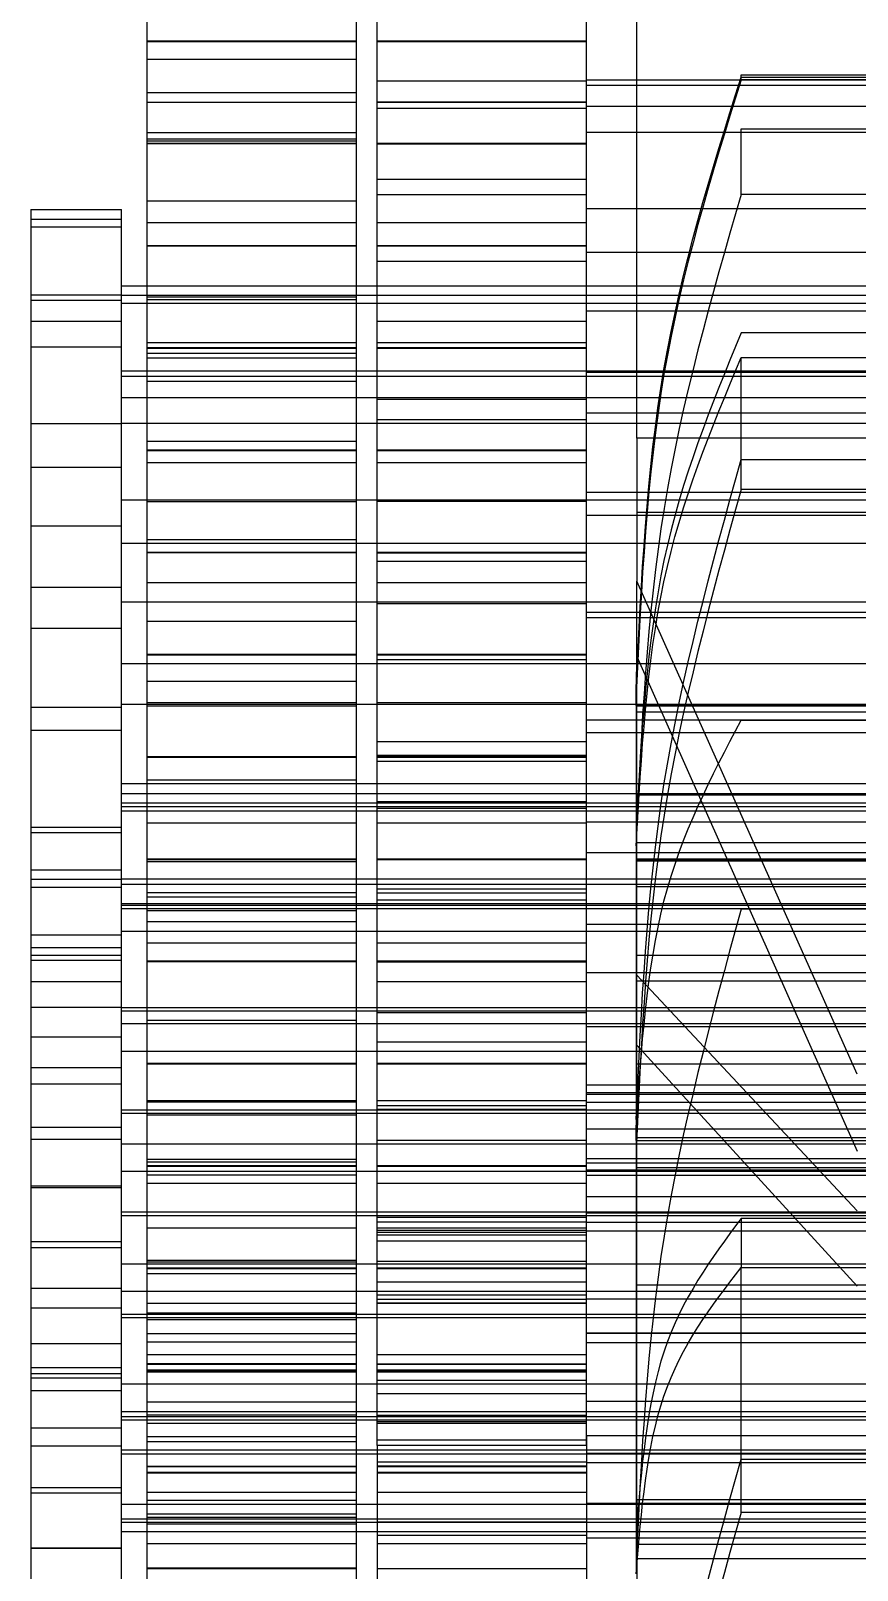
# Model space of a CAD drawing. Header units: metres. Extents: x 0 to 63075, y 0 to 44550.
# Drawn here: x 37252.03 to 37258.03, y 17373.66 to 17384.84 of the extents above; entities that cross this region are included whole.
import ezdxf

# ---------------------------------------------------------------- set-up
doc = ezdxf.new("R2010")
doc.units = ezdxf.units.M
doc.header["$LTSCALE"] = 75
doc.linetypes.add('HIDDEN2', pattern=[4.7625, 3.175, -1.5875])
doc.layers.add('SDM', color=7, linetype='Continuous')
doc.layers.add('ST1', color=7, linetype='HIDDEN2')

# ---------------------------------------------------------------- blocks, each defined once
blk = doc.blocks.new('A$C542b401d')
at = {"layer": 'ST1'}
for p, q in [((86.965, 1444.14), (86.965, 1454.755)), ((88.485, 1444.14), (88.485, 1454.755)), ((88.637, 1449.942), (88.637, 1443.914)), ((90.157, 1449.942), (90.157, 1443.914)), ((86.6, 1441.742), (86.6, 1446.744)), ((88.485, 1444.628), (86.965, 1444.628)), ((88.485, 1444.624), (86.965, 1444.624)), ((90.157, 1444.628), (88.637, 1444.628)), ((88.637, 1444.621), (90.157, 1444.621)), ((88.637, 1444.492), (90.157, 1444.492)), ((85.843, 1444.38), (80.157, 1444.38)), ((85.843, 1444.365), (80.157, 1444.365)), ((85.843, 1444.345), (85.843, 1444.38)), ((86.965, 1444.346), (79.035, 1444.346)), ((86.965, 1444.307), (79.035, 1444.307)), ((80.157, 1444.345), (85.843, 1444.345)), ((88.485, 1444.337), (86.965, 1444.337)), ((90.157, 1444.253), (88.637, 1444.253)), ((86.965, 1444.153), (79.035, 1444.153)), ((88.485, 1444.186), (86.965, 1444.186)), ((88.485, 1444.182), (86.965, 1444.182)), ((88.485, 1444.14), (86.965, 1444.14)), ((86.965, 1439.397), (86.965, 1444.14)), ((88.485, 1439.397), (88.485, 1444.14)), ((90.157, 1444.182), (88.637, 1444.182)), ((86.965, 1443.966), (79.035, 1443.966)), ((85.843, 1443.988), (80.157, 1443.988)), ((85.843, 1443.512), (85.843, 1443.988)), ((88.637, 1443.959), (88.637, 1434.456)), ((88.637, 1443.959), (90.157, 1443.959)), ((88.637, 1443.914), (90.157, 1443.914)), ((90.157, 1443.959), (90.157, 1434.456)), ((88.485, 1443.886), (86.965, 1443.886)), ((86.965, 1443.878), (88.485, 1443.878)), ((90.157, 1443.901), (88.637, 1443.901)), ((90.157, 1443.886), (88.637, 1443.886)), ((90.157, 1443.882), (88.637, 1443.882)), ((86.965, 1443.62), (88.485, 1443.62)), ((80.157, 1443.512), (85.843, 1443.512)), ((88.485, 1443.511), (86.965, 1443.511)), ((90.157, 1443.465), (88.637, 1443.465)), ((86.965, 1443.411), (79.035, 1443.411)), ((90.341, 1443.277), (90.341, 1443.403)), ((91, 1443.403), (90.341, 1443.403)), ((91, 1443.403), (91, 1443.277)), ((88.485, 1443.31), (86.965, 1443.31)), ((90.157, 1443.31), (88.637, 1443.31)), ((91, 1443.334), (90.341, 1443.334)), ((90.341, 1442.746), (90.341, 1443.277)), ((91, 1443.277), (90.341, 1443.277)), ((91, 1443.277), (91, 1442.746)), ((88.485, 1443.143), (86.965, 1443.143)), ((88.485, 1443.139), (86.965, 1443.139)), ((90.157, 1443.143), (88.637, 1443.143)), ((88.637, 1443.136), (90.157, 1443.136)), ((86.965, 1443.094), (79.035, 1443.094)), ((88.485, 1443.029), (86.965, 1443.029)), ((90.341, 1442.85), (75.843, 1442.85)), ((86.965, 1442.85), (79.035, 1442.85)), ((88.485, 1442.85), (86.965, 1442.85)), ((90.157, 1442.85), (88.637, 1442.85)), ((90.341, 1442.781), (75.843, 1442.781)), ((90.341, 1442.724), (75.843, 1442.724)), ((86.965, 1442.781), (79.035, 1442.781)), ((86.965, 1442.724), (79.035, 1442.724)), ((88.485, 1442.781), (86.965, 1442.781)), ((88.485, 1442.724), (86.965, 1442.724)), ((90.157, 1442.781), (88.637, 1442.781)), ((90.157, 1442.768), (88.637, 1442.768)), ((88.637, 1442.748), (90.157, 1442.748)), ((90.157, 1442.724), (88.637, 1442.724)), ((91, 1442.784), (90.341, 1442.784)), ((90.341, 1441.825), (90.341, 1442.746)), ((91, 1442.746), (90.341, 1442.746)), ((91, 1442.746), (91, 1441.825)), ((86.965, 1442.668), (79.035, 1442.668)), ((88.485, 1442.593), (86.965, 1442.593)), ((91, 1442.592), (90.341, 1442.592)), ((80.157, 1442.507), (85.843, 1442.507)), ((88.485, 1442.438), (86.965, 1442.438)), ((88.485, 1442.401), (86.965, 1442.401)), ((86.965, 1442.393), (88.485, 1442.393)), ((90.157, 1442.438), (88.637, 1442.438)), ((90.157, 1442.401), (88.637, 1442.401)), ((90.157, 1442.397), (88.637, 1442.397)), ((90.157, 1442.36), (88.637, 1442.36)), ((91, 1442.405), (90.341, 1442.405)), ((85.843, 1442.328), (80.157, 1442.328)), ((85.843, 1441.371), (85.843, 1442.328)), ((90.157, 1442.326), (88.637, 1442.326)), ((90.341, 1442.231), (75.843, 1442.231)), ((90.341, 1442.192), (75.843, 1442.192)), ((86.965, 1442.231), (79.035, 1442.231)), ((86.965, 1442.222), (79.035, 1442.222)), ((86.965, 1442.192), (79.035, 1442.192)), ((88.485, 1442.231), (86.965, 1442.231)), ((88.485, 1442.192), (86.965, 1442.192)), ((90.157, 1442.231), (88.637, 1442.231)), ((90.157, 1442.192), (88.637, 1442.192)), ((90.157, 1442.157), (88.637, 1442.157)), ((90.341, 1442.038), (75.843, 1442.038)), ((86.965, 1442.038), (79.035, 1442.038)), ((88.485, 1442.038), (86.965, 1442.038)), ((88.485, 1442.026), (86.965, 1442.026)), ((90.157, 1442.038), (88.637, 1442.038)), ((86.965, 1441.926), (79.035, 1441.926)), ((90.341, 1441.851), (75.843, 1441.851)), ((86.965, 1441.851), (79.035, 1441.851)), ((86.965, 1441.876), (88.485, 1441.876)), ((88.485, 1441.851), (86.965, 1441.851)), ((90.157, 1441.851), (88.637, 1441.851)), ((91, 1441.849), (90.341, 1441.849)), ((90.341, 1437.949), (90.341, 1441.825)), ((91, 1441.825), (91, 1437.949)), ((79.4, 1441.742), (86.6, 1441.742)), ((86.6, 1441.742), (86.6, 1440.704)), ((90.157, 1441.721), (88.637, 1441.721)), ((85.843, 1441.587), (80.157, 1441.587)), ((88.485, 1441.658), (86.965, 1441.658)), ((88.485, 1441.654), (86.965, 1441.654)), ((88.485, 1441.566), (86.965, 1441.566)), ((90.157, 1441.658), (88.637, 1441.658)), ((88.637, 1441.651), (90.157, 1441.651)), ((90.157, 1441.566), (88.637, 1441.566)), ((91, 1441.533), (90.341, 1441.533)), ((86.965, 1441.35), (79.035, 1441.35)), ((80.157, 1441.371), (85.843, 1441.371)), ((90.341, 1441.296), (75.843, 1441.296)), ((86.965, 1441.296), (79.035, 1441.296)), ((88.485, 1441.296), (86.965, 1441.296)), ((88.485, 1441.285), (86.965, 1441.285)), ((90.157, 1441.296), (88.637, 1441.296)), ((90.157, 1441.283), (88.637, 1441.283)), ((86.965, 1441.183), (79.035, 1441.183)), ((79.4, 1441.202), (86.6, 1441.202)), ((91, 1441.107), (90.341, 1441.107)), ((90.341, 1440.979), (75.843, 1440.979)), ((86.965, 1440.979), (79.035, 1440.979)), ((88.485, 1440.979), (86.965, 1440.979)), ((88.485, 1440.916), (86.965, 1440.916)), ((86.965, 1440.908), (88.485, 1440.908)), ((88.637, 1441.004), (90.157, 1441.004)), ((90.157, 1440.979), (88.637, 1440.979)), ((90.157, 1440.916), (88.637, 1440.916)), ((90.157, 1440.912), (88.637, 1440.912)), ((88.485, 1440.849), (86.965, 1440.849)), ((85, 1437.125), (86.6, 1440.704)), ((86.6, 1437.843), (86.6, 1440.704)), ((88.485, 1440.694), (86.965, 1440.694)), ((90.157, 1440.694), (88.637, 1440.694)), ((91, 1440.661), (90.341, 1440.661)), ((90.341, 1440.553), (75.843, 1440.553)), ((86.965, 1440.553), (79.035, 1440.553)), ((86.965, 1440.478), (79.035, 1440.478)), ((88.485, 1440.553), (86.965, 1440.553)), ((88.485, 1440.541), (86.965, 1440.541)), ((90.157, 1440.553), (88.637, 1440.553)), ((86.965, 1440.441), (79.035, 1440.441)), ((90.157, 1440.413), (88.637, 1440.413)), ((91, 1440.364), (90.341, 1440.364)), ((86.6, 1440.158), (85, 1436.565)), ((88.485, 1440.173), (86.965, 1440.173)), ((88.485, 1440.169), (86.965, 1440.169)), ((86.965, 1440.132), (88.485, 1440.132)), ((90.157, 1440.173), (88.637, 1440.173)), ((88.637, 1440.166), (90.157, 1440.166)), ((90.341, 1440.107), (75.843, 1440.107)), ((86.965, 1440.107), (79.035, 1440.107)), ((86.605, 1440.047), (86.605, 1439.883)), ((88.485, 1440.107), (86.965, 1440.107)), ((90.157, 1440.107), (88.637, 1440.107)), ((86.605, 1439.802), (86.605, 1439.929)), ((90.157, 1439.977), (88.637, 1439.977)), ((90.341, 1439.811), (75.843, 1439.811)), ((86.965, 1439.811), (79.035, 1439.811)), ((86.605, 1439.802), (79.395, 1439.802)), ((86.605, 1439.798), (79.395, 1439.798)), ((86.605, 1439.883), (86.605, 1439.756)), ((88.485, 1439.822), (86.965, 1439.822)), ((88.485, 1439.811), (86.965, 1439.811)), ((90.157, 1439.822), (88.637, 1439.822)), ((90.157, 1439.811), (88.637, 1439.811)), ((90.157, 1439.798), (88.637, 1439.798)), ((91, 1439.789), (90.341, 1439.789)), ((86.965, 1439.698), (79.035, 1439.698)), ((86.605, 1439.756), (79.395, 1439.756)), ((85.843, 1439.694), (80.157, 1439.694)), ((86.605, 1439.756), (86.605, 1438.783)), ((86.965, 1439.606), (79.035, 1439.606)), ((91, 1439.622), (90.341, 1439.622)), ((88.485, 1439.541), (86.965, 1439.541)), ((88.485, 1439.44), (86.965, 1439.44)), ((88.485, 1439.431), (86.965, 1439.431)), ((86.965, 1439.423), (88.485, 1439.423)), ((88.485, 1439.397), (86.965, 1439.397)), ((86.965, 1434.427), (86.965, 1439.397)), ((88.485, 1434.427), (88.485, 1439.397)), ((90.157, 1439.431), (88.637, 1439.431)), ((90.157, 1439.427), (88.637, 1439.427)), ((90.341, 1439.235), (75.843, 1439.235)), ((86.965, 1439.235), (79.035, 1439.235)), ((88.485, 1439.235), (86.965, 1439.235)), ((88.637, 1439.259), (90.157, 1439.259)), ((90.157, 1439.235), (88.637, 1439.235)), ((75.843, 1439.16), (90.341, 1439.16)), ((79.035, 1439.16), (86.965, 1439.16)), ((86.6, 1439.152), (79.4, 1439.152)), ((86.965, 1439.16), (88.485, 1439.16)), ((88.485, 1439.104), (86.965, 1439.104)), ((88.637, 1439.16), (90.157, 1439.16)), ((75.843, 1439.091), (90.341, 1439.091)), ((90.341, 1439.068), (75.843, 1439.068)), ((75.843, 1439.034), (90.341, 1439.034)), ((79.035, 1439.091), (86.965, 1439.091)), ((86.965, 1439.068), (79.035, 1439.068)), ((79.035, 1439.034), (86.965, 1439.034)), ((86.965, 1439.091), (88.485, 1439.091)), ((88.485, 1439.068), (86.965, 1439.068)), ((88.485, 1439.056), (86.965, 1439.056)), ((86.965, 1439.034), (88.485, 1439.034)), ((88.637, 1439.091), (90.157, 1439.091)), ((90.157, 1439.068), (88.637, 1439.068)), ((88.637, 1439.034), (90.157, 1439.034)), ((86.965, 1438.956), (79.035, 1438.956)), ((88.485, 1438.95), (86.965, 1438.95)), ((90.157, 1438.95), (88.637, 1438.95)), ((91, 1438.917), (90.341, 1438.917)), ((86.605, 1438.806), (79.395, 1438.806)), ((86.605, 1438.783), (86.605, 1436.575)), ((91, 1438.879), (90.341, 1438.879)), ((86.965, 1438.734), (79.035, 1438.734)), ((86.605, 1438.689), (79.395, 1438.689)), ((86.605, 1438.674), (79.395, 1438.674)), ((86.6, 1438.68), (79.4, 1438.68)), ((88.485, 1438.688), (86.965, 1438.688)), ((88.485, 1438.684), (86.965, 1438.684)), ((90.157, 1438.688), (88.637, 1438.688)), ((88.637, 1438.681), (90.157, 1438.681)), ((90.157, 1438.668), (88.637, 1438.668)), ((90.341, 1438.606), (91, 1438.606)), ((75.843, 1438.541), (90.341, 1438.541)), ((75.843, 1438.502), (90.341, 1438.502)), ((79.035, 1438.541), (86.965, 1438.541)), ((79.035, 1438.502), (86.965, 1438.502)), ((79.4, 1438.484), (86.6, 1438.484)), ((86.965, 1438.541), (88.485, 1438.541)), ((86.965, 1438.502), (88.485, 1438.502)), ((88.485, 1438.471), (86.965, 1438.471)), ((88.485, 1438.441), (86.965, 1438.441)), ((88.637, 1438.541), (90.157, 1438.541)), ((88.637, 1438.502), (90.157, 1438.502)), ((90.157, 1438.443), (88.637, 1438.443)), ((90.341, 1438.537), (91, 1438.537)), ((90.341, 1438.48), (91, 1438.48)), ((90.341, 1438.363), (75.843, 1438.363)), ((75.843, 1438.348), (90.341, 1438.348)), ((90.341, 1438.326), (75.843, 1438.326)), ((86.965, 1438.363), (79.035, 1438.363)), ((79.035, 1438.348), (86.965, 1438.348)), ((86.965, 1438.326), (79.035, 1438.326)), ((80.157, 1438.323), (85.843, 1438.323)), ((86.965, 1438.387), (88.485, 1438.387)), ((88.485, 1438.363), (86.965, 1438.363)), ((86.965, 1438.348), (88.485, 1438.348)), ((88.485, 1438.326), (86.965, 1438.326)), ((90.157, 1438.413), (88.637, 1438.413)), ((90.157, 1438.363), (88.637, 1438.363)), ((88.637, 1438.348), (90.157, 1438.348)), ((90.157, 1438.326), (88.637, 1438.326)), ((86.965, 1438.213), (79.035, 1438.213)), ((90.157, 1438.313), (88.637, 1438.313)), ((90.157, 1438.232), (88.637, 1438.232)), ((75.843, 1438.161), (90.341, 1438.161)), ((79.035, 1438.161), (86.965, 1438.161)), ((86.965, 1438.161), (88.485, 1438.161)), ((88.637, 1438.161), (90.157, 1438.161)), ((91, 1438.137), (90.341, 1438.137)), ((79.4, 1437.986), (86.6, 1437.986)), ((88.485, 1438.077), (86.965, 1438.077)), ((90.157, 1438.077), (88.637, 1438.077)), ((91, 1438.044), (90.341, 1438.044)), ((90.341, 1437.987), (91, 1437.987)), ((88.485, 1437.946), (86.965, 1437.946)), ((86.965, 1437.938), (88.485, 1437.938)), ((90.157, 1437.946), (88.637, 1437.946)), ((90.157, 1437.942), (88.637, 1437.942)), ((90.341, 1437.172), (90.341, 1437.949)), ((90.341, 1437.949), (91, 1437.949)), ((91, 1437.949), (91, 1437.172)), ((86.965, 1437.862), (79.035, 1437.862)), ((79.395, 1437.799), (86.605, 1437.799)), ((86.6, 1437.843), (85, 1436.132)), ((86.6, 1434.033), (86.6, 1437.843)), ((88.485, 1437.796), (86.965, 1437.796)), ((90.341, 1437.795), (91, 1437.795)), ((75.843, 1437.606), (90.341, 1437.606)), ((90.341, 1437.583), (75.843, 1437.583)), ((79.035, 1437.606), (86.965, 1437.606)), ((86.965, 1437.583), (79.035, 1437.583)), ((86.965, 1437.606), (88.485, 1437.606)), ((88.485, 1437.583), (86.965, 1437.583)), ((88.485, 1437.571), (86.965, 1437.571)), ((88.637, 1437.606), (90.157, 1437.606)), ((90.157, 1437.583), (88.637, 1437.583)), ((90.341, 1437.608), (91, 1437.608)), ((90.341, 1437.491), (75.843, 1437.491)), ((86.965, 1437.491), (79.035, 1437.491)), ((86.965, 1437.471), (79.035, 1437.471)), ((88.485, 1437.491), (86.965, 1437.491)), ((88.637, 1437.515), (90.157, 1437.515)), ((90.157, 1437.491), (88.637, 1437.491)), ((85, 1435.585), (86.6, 1437.334)), ((88.485, 1437.36), (86.965, 1437.36)), ((91, 1437.394), (90.341, 1437.394)), ((75.843, 1437.289), (90.341, 1437.289)), ((79.035, 1437.289), (86.965, 1437.289)), ((79.395, 1437.288), (86.605, 1437.288)), ((86.965, 1437.289), (88.485, 1437.289)), ((88.485, 1437.205), (86.965, 1437.205)), ((88.485, 1437.203), (86.965, 1437.203)), ((88.637, 1437.289), (90.157, 1437.289)), ((90.157, 1437.205), (88.637, 1437.205)), ((90.157, 1437.203), (88.637, 1437.203)), ((79.395, 1437.196), (86.605, 1437.196)), ((88.485, 1437.199), (86.965, 1437.199)), ((88.637, 1437.196), (90.157, 1437.196)), ((90.341, 1436.3), (90.341, 1437.172)), ((91, 1437.172), (90.341, 1437.172)), ((91, 1437.172), (91, 1436.3)), ((79.035, 1437.045), (86.965, 1437.045)), ((86.965, 1436.99), (79.035, 1436.99)), ((90.341, 1437.052), (91, 1437.052)), ((79.035, 1436.976), (86.965, 1436.976)), ((79.035, 1436.919), (86.965, 1436.919)), ((88.485, 1436.932), (86.965, 1436.932)), ((88.485, 1436.897), (86.965, 1436.897)), ((88.485, 1436.869), (86.965, 1436.869)), ((90.157, 1436.932), (88.637, 1436.932)), ((90.157, 1436.924), (88.637, 1436.924)), ((75.843, 1436.863), (90.341, 1436.863)), ((90.341, 1436.841), (75.843, 1436.841)), ((79.035, 1436.863), (86.965, 1436.863)), ((86.965, 1436.841), (79.035, 1436.841)), ((86.965, 1436.863), (88.485, 1436.863)), ((88.485, 1436.841), (86.965, 1436.841)), ((88.637, 1436.863), (90.157, 1436.863)), ((90.157, 1436.841), (88.637, 1436.841)), ((90.157, 1436.828), (88.637, 1436.828)), ((86.965, 1436.728), (79.035, 1436.728)), ((86.605, 1436.665), (79.395, 1436.665)), ((86.605, 1436.642), (86.605, 1436.737)), ((86.605, 1436.737), (86.605, 1436.642)), ((90.341, 1436.736), (91, 1436.736)), ((91, 1436.652), (90.341, 1436.652)), ((90.341, 1436.619), (75.843, 1436.619)), ((86.965, 1436.619), (79.035, 1436.619)), ((86.605, 1436.642), (79.395, 1436.642)), ((86.605, 1436.575), (86.605, 1436.447)), ((86.965, 1436.643), (88.485, 1436.643)), ((88.485, 1436.619), (86.965, 1436.619)), ((90.157, 1436.619), (88.637, 1436.619)), ((86.965, 1436.511), (79.035, 1436.511)), ((86.965, 1436.481), (79.035, 1436.481)), ((79.035, 1436.426), (86.965, 1436.426)), ((86.605, 1436.447), (79.395, 1436.447)), ((86.605, 1436.447), (86.605, 1433.523)), ((88.485, 1436.461), (86.965, 1436.461)), ((86.965, 1436.453), (88.485, 1436.453)), ((90.157, 1436.508), (88.637, 1436.508)), ((90.157, 1436.488), (88.637, 1436.488)), ((90.157, 1436.461), (88.637, 1436.461)), ((90.157, 1436.457), (88.637, 1436.457)), ((75.843, 1436.417), (90.341, 1436.417)), ((79.035, 1436.417), (86.965, 1436.417)), ((79.035, 1436.387), (86.965, 1436.387)), ((86.965, 1436.417), (88.485, 1436.417)), ((88.485, 1436.333), (86.965, 1436.333)), ((88.637, 1436.417), (90.157, 1436.417)), ((90.157, 1436.393), (88.637, 1436.393)), ((90.157, 1436.333), (88.637, 1436.333)), ((90.341, 1436.31), (91, 1436.31)), ((79.035, 1436.233), (86.965, 1436.233)), ((90.341, 1435.428), (90.341, 1436.3)), ((91, 1436.3), (90.341, 1436.3)), ((91, 1436.3), (91, 1435.428)), ((75.843, 1436.121), (90.341, 1436.121)), ((90.341, 1436.098), (75.843, 1436.098)), ((79.035, 1436.121), (86.965, 1436.121)), ((86.965, 1436.117), (79.035, 1436.117)), ((86.965, 1436.098), (79.035, 1436.098)), ((86.965, 1436.121), (88.485, 1436.121)), ((88.485, 1436.098), (86.965, 1436.098)), ((88.485, 1436.086), (86.965, 1436.086)), ((88.637, 1436.121), (90.157, 1436.121)), ((90.157, 1436.098), (88.637, 1436.098)), ((79.035, 1436.046), (86.965, 1436.046)), ((86.965, 1435.986), (79.035, 1435.986)), ((80.157, 1436.077), (85.843, 1436.077)), ((85.843, 1436.077), (85.843, 1435.72)), ((88.485, 1436.052), (86.965, 1436.052)), ((88.485, 1436.008), (86.965, 1436.008)), ((88.485, 1435.991), (86.965, 1435.991)), ((88.485, 1435.977), (86.965, 1435.977)), ((90.157, 1436.008), (88.637, 1436.008)), ((88.485, 1435.957), (86.965, 1435.957)), ((88.485, 1435.914), (86.965, 1435.914)), ((91, 1435.909), (90.341, 1435.909)), ((90.341, 1435.864), (91, 1435.864)), ((88.485, 1435.766), (86.965, 1435.766)), ((88.637, 1435.771), (90.157, 1435.771)), ((90.157, 1435.762), (88.637, 1435.762)), ((90.341, 1435.747), (75.843, 1435.747)), ((86.965, 1435.747), (79.035, 1435.747)), ((85.843, 1435.72), (80.157, 1435.72)), ((85.843, 1433.942), (85.843, 1435.72)), ((88.485, 1435.747), (86.965, 1435.747)), ((88.485, 1435.718), (86.965, 1435.718)), ((88.485, 1435.714), (86.965, 1435.714)), ((90.157, 1435.747), (88.637, 1435.747)), ((90.157, 1435.718), (88.637, 1435.718)), ((88.637, 1435.711), (90.157, 1435.711)), ((90.157, 1435.676), (88.637, 1435.676)), ((75.843, 1435.545), (90.341, 1435.545)), ((79.035, 1435.545), (86.965, 1435.545)), ((79.395, 1435.592), (86.605, 1435.592)), ((88.485, 1435.616), (86.965, 1435.616)), ((86.965, 1435.545), (88.485, 1435.545)), ((88.637, 1435.545), (90.157, 1435.545)), ((90.341, 1435.567), (91, 1435.567)), ((79.035, 1435.491), (86.965, 1435.491)), ((88.485, 1435.521), (86.965, 1435.521)), ((88.485, 1435.49), (86.965, 1435.49)), ((88.485, 1435.464), (86.965, 1435.464)), ((88.485, 1435.461), (86.965, 1435.461)), ((90.157, 1435.461), (88.637, 1435.461)), ((90.341, 1434.919), (90.341, 1435.428)), ((91, 1435.428), (90.341, 1435.428)), ((91, 1435.428), (91, 1434.919)), ((75.843, 1435.378), (90.341, 1435.378)), ((90.341, 1435.356), (75.843, 1435.356)), ((79.035, 1435.378), (86.965, 1435.378)), ((86.965, 1435.356), (79.035, 1435.356)), ((86.965, 1435.378), (88.485, 1435.378)), ((88.485, 1435.356), (86.965, 1435.356)), ((90.157, 1435.391), (88.637, 1435.391)), ((88.637, 1435.378), (90.157, 1435.378)), ((90.157, 1435.356), (88.637, 1435.356)), ((90.157, 1435.343), (88.637, 1435.343)), ((86.965, 1435.245), (79.035, 1435.245)), ((86.965, 1435.243), (79.035, 1435.243)), ((90.157, 1435.24), (88.637, 1435.24)), ((79.035, 1435.174), (86.965, 1435.174)), ((86.965, 1435.085), (88.485, 1435.085)), ((90.157, 1435.18), (88.637, 1435.18)), ((88.637, 1435.085), (90.157, 1435.085)), ((91, 1435.167), (90.341, 1435.167)), ((88.485, 1435.02), (86.965, 1435.02)), ((86.965, 1435.016), (88.485, 1435.016)), ((88.485, 1434.976), (86.965, 1434.976)), ((86.965, 1434.968), (88.485, 1434.968)), ((90.157, 1435.023), (88.637, 1435.023)), ((88.637, 1435.016), (90.157, 1435.016)), ((90.157, 1434.976), (88.637, 1434.976)), ((90.157, 1434.972), (88.637, 1434.972)), ((90.341, 1434.992), (91, 1434.992)), ((90.341, 1434.875), (75.843, 1434.875)), ((86.965, 1434.875), (79.035, 1434.875)), ((86.965, 1434.959), (88.485, 1434.959)), ((86.965, 1434.899), (88.485, 1434.899)), ((88.485, 1434.875), (86.965, 1434.875)), ((88.637, 1434.959), (90.157, 1434.959)), ((90.157, 1434.875), (88.637, 1434.875)), ((91, 1434.95), (90.341, 1434.95)), ((90.341, 1433.999), (90.341, 1434.919)), ((91, 1434.919), (90.341, 1434.919)), ((91, 1434.919), (91, 1433.999)), ((79.035, 1434.748), (86.965, 1434.748)), ((88.485, 1434.804), (86.965, 1434.804)), ((90.157, 1434.744), (88.637, 1434.744)), ((90.341, 1434.825), (91, 1434.825)), ((75.843, 1434.673), (90.341, 1434.673)), ((75.843, 1434.636), (90.341, 1434.636)), ((79.035, 1434.673), (86.965, 1434.673)), ((79.035, 1434.636), (86.965, 1434.636)), ((86.965, 1434.673), (88.485, 1434.673)), ((88.485, 1434.648), (86.965, 1434.648)), ((86.965, 1434.636), (88.485, 1434.636)), ((88.637, 1434.673), (90.157, 1434.673)), ((90.157, 1434.649), (88.637, 1434.649)), ((88.637, 1434.636), (90.157, 1434.636)), ((90.341, 1434.613), (75.843, 1434.613)), ((86.965, 1434.613), (79.035, 1434.613)), ((88.485, 1434.613), (86.965, 1434.613)), ((88.485, 1434.601), (86.965, 1434.601)), ((88.485, 1434.589), (86.965, 1434.589)), ((90.157, 1434.613), (88.637, 1434.613)), ((90.157, 1434.589), (88.637, 1434.589)), ((91, 1434.556), (90.341, 1434.556)), ((86.965, 1434.501), (79.035, 1434.501)), ((86.965, 1434.502), (86.965, 1426.601)), ((86.965, 1434.466), (88.485, 1434.466)), ((86.965, 1434.427), (88.485, 1434.427)), ((88.485, 1434.427), (88.485, 1426.601)), ((90.157, 1434.494), (88.637, 1434.494)), ((90.157, 1434.456), (88.637, 1434.456)), ((88.637, 1434.456), (88.637, 1430.542)), ((90.157, 1434.456), (90.157, 1430.542)), ((91, 1434.424), (90.341, 1434.424)), ((90.341, 1434.396), (75.843, 1434.396)), ((90.341, 1434.366), (75.843, 1434.366)), ((86.965, 1434.396), (79.035, 1434.396)), ((86.965, 1434.373), (79.035, 1434.373)), ((86.965, 1434.366), (79.035, 1434.366)), ((79.035, 1434.302), (86.965, 1434.302)), ((85.843, 1434.329), (80.157, 1434.329)), ((88.485, 1434.396), (86.965, 1434.396)), ((88.485, 1434.368), (86.965, 1434.368)), ((88.485, 1434.366), (86.965, 1434.366)), ((88.485, 1434.308), (86.965, 1434.308)), ((90.157, 1434.396), (88.637, 1434.396)), ((90.157, 1434.366), (88.637, 1434.366)), ((88.485, 1434.281), (86.965, 1434.281)), ((86.965, 1434.273), (88.485, 1434.273)), ((88.485, 1434.233), (86.965, 1434.233)), ((88.485, 1434.229), (86.965, 1434.229)), ((90.157, 1434.277), (88.637, 1434.277)), ((88.637, 1434.273), (90.157, 1434.273)), ((90.157, 1434.233), (88.637, 1434.233)), ((88.637, 1434.226), (90.157, 1434.226)), ((86.965, 1434.086), (88.485, 1434.086)), ((88.637, 1434.086), (90.157, 1434.086)), ((90.341, 1434.12), (91, 1434.12)), ((90.341, 1434.082), (91, 1434.082)), ((90.341, 1434.002), (75.843, 1434.002)), ((79.035, 1434.006), (86.965, 1434.006)), ((86.965, 1434.002), (79.035, 1434.002)), ((79.4, 1434.033), (86.6, 1434.033)), ((86.6, 1434.033), (86.6, 1432.919)), ((88.485, 1434.002), (86.965, 1434.002)), ((88.637, 1434.027), (90.157, 1434.027)), ((90.157, 1434.002), (88.637, 1434.002)), ((90.341, 1430.122), (90.341, 1433.999)), ((91, 1433.999), (91, 1430.122)), ((75.843, 1433.893), (90.341, 1433.893)), ((90.341, 1433.871), (75.843, 1433.871)), ((79.035, 1433.893), (86.965, 1433.893)), ((86.965, 1433.871), (79.035, 1433.871)), ((80.157, 1433.942), (85.843, 1433.942)), ((86.965, 1433.893), (88.485, 1433.893)), ((88.485, 1433.872), (86.965, 1433.872)), ((88.485, 1433.871), (86.965, 1433.871)), ((90.157, 1433.932), (88.637, 1433.932)), ((90.157, 1433.906), (88.637, 1433.906)), ((88.637, 1433.893), (90.157, 1433.893)), ((90.157, 1433.871), (88.637, 1433.871)), ((90.157, 1433.858), (88.637, 1433.858)), ((75.843, 1433.801), (90.341, 1433.801)), ((79.035, 1433.801), (86.965, 1433.801)), ((86.965, 1433.758), (79.035, 1433.758)), ((86.965, 1433.801), (88.485, 1433.801)), ((88.485, 1433.777), (86.965, 1433.777)), ((88.637, 1433.801), (90.157, 1433.801)), ((86.605, 1433.711), (79.395, 1433.711)), ((88.485, 1433.717), (86.965, 1433.717)), ((90.157, 1433.717), (88.637, 1433.717)), ((91, 1433.684), (90.341, 1433.684)), ((91, 1433.682), (90.341, 1433.682)), ((79.4, 1433.604), (86.6, 1433.604)), ((88.485, 1433.535), (86.965, 1433.535)), ((86.965, 1433.531), (88.485, 1433.531)), ((90.157, 1433.538), (88.637, 1433.538)), ((88.637, 1433.531), (90.157, 1433.531))]:
    blk.add_line(p, q, dxfattribs=at)
for points, knots in [([(86.605, 1439.929), (86.567, 1440.716), (86.492, 1442.293), (86.06, 1443.674), (85.843, 1444.365)], [0, 0, 0, 0, 0.499427, 1, 1, 1, 1]), ([(85.843, 1444.345), (86.059, 1443.649), (86.492, 1442.256), (86.567, 1440.673), (86.605, 1439.883)], [0, 0, 0, 0, 0.500514, 1, 1, 1, 1]), ([(85.843, 1443.512), (86.059, 1442.763), (86.492, 1441.265), (86.567, 1439.634), (86.605, 1438.818)], [0, 0, 0, 0, 0.5001333, 1, 1, 1, 1]), ([(85.843, 1442.507), (86.059, 1441.981), (86.492, 1440.929), (86.567, 1439.586), (86.605, 1438.915)], [0, 0, 0, 0, 0.500529, 1, 1, 1, 1]), ([(86.605, 1438.783), (86.567, 1439.446), (86.492, 1440.776), (86.06, 1441.81), (85.843, 1442.328)], [0, 0, 0, 0, 0.499098, 1, 1, 1, 1]), ([(86.605, 1436.794), (86.567, 1437.61), (86.492, 1439.244), (86.059, 1440.806), (85.843, 1441.587)], [0, 0, 0, 0, 0.49948, 1, 1, 1, 1]), ([(85.843, 1441.371), (86.059, 1440.588), (86.492, 1439.023), (86.567, 1437.391), (86.605, 1436.575)], [0, 0, 0, 0, 0.500261, 1, 1, 1, 1]), ([(86.605, 1436.737), (86.567, 1437.312), (86.492, 1438.464), (86.059, 1439.284), (85.843, 1439.694)], [0, 0, 0, 0, 0.499479, 1, 1, 1, 1]), ([(85.843, 1438.323), (86.059, 1437.531), (86.492, 1435.95), (86.567, 1434.364), (86.605, 1433.572)], [0, 0, 0, 0, 0.500372, 1, 1, 1, 1]), ([(85.843, 1436.077), (86.059, 1435.785), (86.492, 1435.201), (86.567, 1434.26), (86.605, 1433.79)], [0, 0, 0, 0, 0.5001515, 1, 1, 1, 1]), ([(86.605, 1433.495), (86.567, 1433.955), (86.492, 1434.877), (86.06, 1435.439), (85.843, 1435.72)], [0, 0, 0, 0, 0.499419, 1, 1, 1, 1]), ([(86.605, 1429.757), (86.567, 1430.503), (86.492, 1431.997), (86.059, 1433.551), (85.843, 1434.329)], [0, 0, 0, 0, 0.499459, 1, 1, 1, 1]), ([(85.843, 1433.942), (86.059, 1433.167), (86.492, 1431.617), (86.567, 1430.133), (86.605, 1429.391)], [0, 0, 0, 0, 0.500133, 1, 1, 1, 1])]:
    blk.add_open_spline(points, degree=3, knots=knots, dxfattribs=at)

msp = doc.modelspace()

# ---------------------------------------------------------------- block references
at = {"layer": 'SDM', "xscale": -1}
msp.add_blockref('A$C542b401d', (37343.032, 15940.136), dxfattribs=at)

doc.saveas('drawing.dxf')
